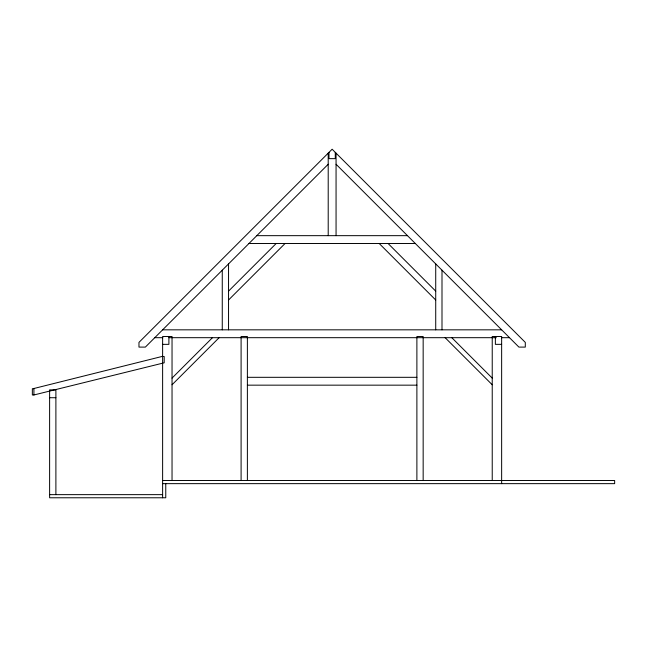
<?xml version="1.0" encoding="UTF-8"?>
<svg xmlns="http://www.w3.org/2000/svg" width="647" height="647" viewBox="0 0 647 647"><rect width="100%" height="100%" fill="white"/><g stroke="black" fill="none" stroke-linecap="round" stroke-linejoin="round"><path stroke-width="0.97" d="M328.207 164.249L145.357 347.099L138.968 347.099L138.968 342.392L332.129 149.222L525.299 342.392L525.299 347.099L518.91 347.099L336.06 164.249M228.545 291.134L276.164 243.507M228.545 300.014L285.044 243.507M172.037 378.107L212.467 337.685M172.037 384.771L219.123 337.685M162.623 356.319L33.919 388.499L33.919 394.969L32.35 394.969L32.35 388.693L33.919 388.693M33.919 394.969L164.192 362.797L164.192 356.513L162.623 356.513M256.794 235.662L407.473 235.662M248.949 243.507L415.317 243.507M162.623 329.833L501.643 329.833M154.77 337.685L162.858 337.685M168.924 337.685L496.354 337.685M501.409 337.685L509.488 337.685M162.623 344.35L168.899 344.35L168.899 336.505M501.643 344.35L495.367 344.35L495.367 336.505M247.38 377.314L416.886 377.314M247.38 385.159L416.886 385.159M49.617 397.719L55.893 397.719M162.623 480.511L614.65 480.511L614.65 483.649L162.623 483.649M49.617 494.64L162.623 494.64M388.095 243.507L435.722 291.134M379.215 243.507L435.722 300.014M451.8 337.685L492.23 378.107M445.136 337.685L492.23 384.771M501.643 483.649L501.643 336.505L492.23 336.505L492.23 480.511M441.998 270.195L441.998 329.833M435.722 263.911L435.722 329.833M423.162 480.511L423.162 336.505L416.886 336.505L416.886 480.511M336.06 153.153L336.06 235.662M335.275 152.36L335.275 158.644L328.991 158.644L328.991 152.36M328.207 153.153L328.207 235.662M247.38 480.511L247.38 336.505L241.096 336.505L241.096 480.511M228.545 263.911L228.545 329.833M222.261 270.195L222.261 329.833M172.037 480.511L172.037 336.505L162.623 336.505L162.623 497.778M165.761 483.649L165.761 497.778L49.617 497.778L49.617 389.874L55.893 389.874L55.893 494.64"/></g></svg>
